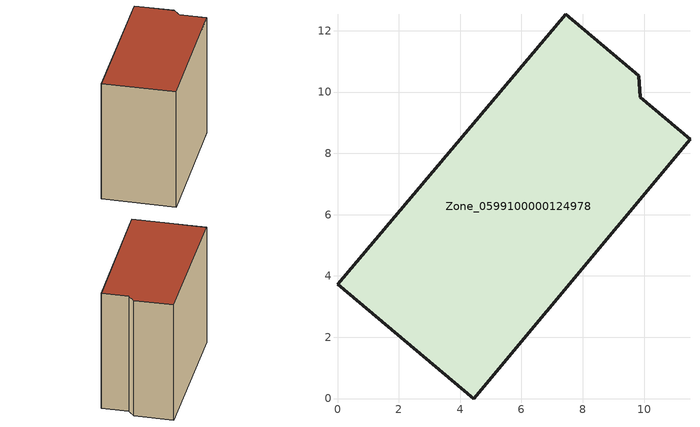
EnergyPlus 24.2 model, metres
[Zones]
Zone_0599100000124978
 floor ground (C_G): 0,3.73 7.44,12.53 9.83,10.53 9.87,9.83 11.5,8.46 4.45,0 z0
 wall outside (C_F): 7.44,12.53 0,3.73 4.45,0 11.5,8.46 9.87,9.83 9.83,10.53 7.44,12.53 z0:10.21
 roof outside (C_R): 0,3.73 4.45,0 11.5,8.46 9.87,9.83 9.83,10.53 7.44,12.53 z10.21
[BUILDING]
Pand.0599100000124978: North Axis=0; Terrain=City; Loads Convergence Tolerance Value=0.04; Temperature Convergence Tolerance Value=0.4; Solar Distribution=FullExterior; Maximum Number of Warmup Days=25; Minimum Number of Warmup Days=1
[Site:Location]
Rotterdam.The.Hague.AP_ZH_NLD Design_Conditions: Latitude=51.96; Longitude=4.45; Time Zone=1; Elevation=-4.5
[SITE:GROUNDTEMPERATURE:BUILDINGSURFACE]
18, 18, 18, 18, 18, 18, 18, 18, 18, 18, 18, 18
[MATERIAL] Thermal Absorptance=0.9; Solar Absorptance=0.7; Visible Absorptance=0.7
Name | Roughness | Thickness | Conductivity | Density | Specific Heat
G.TI.1946 | MediumSmooth | 0.15 | 1 | 540 | 1210
F.TI.1946 | Rough | 0.3 | 0.857143 | 1920 | 840
R.TI.1946 | MediumRough | 0.2 | 0.1 | 1500 | 1000
[CONSTRUCTION]
C_G: G.TI.1946
C_F: F.TI.1946
C_R: R.TI.1946
[ZONE]
Zone_0599100000124978: Type=1; Multiplier=1; Ceiling Height=Autocalculate; Volume=Autocalculate; Floor Area=autocalculate; Part of Total Floor Area=Yes
[ZONEINFILTRATION:DESIGNFLOWRATE]
Infil_Zone_0599100000124978: Zone or ZoneList or Space or SpaceList=Zone_0599100000124978; Schedule=AlwaysOn; Design Flow Rate Calculation Method=Flow/Area; Flow Rate per Floor Area=0.003; Constant Term Coefficient=1; Temperature Term Coefficient=0; Velocity Term Coefficient=0; Velocity Squared Term Coefficient=0
[HVACTEMPLATE:ZONE:IDEALLOADSAIRSYSTEM]
Zone_0599100000124978: Maximum Heating Supply Air Temperature=50; Minimum Cooling Supply Air Temperature=13; Maximum Heating Supply Air Humidity Ratio=0.0156; Minimum Cooling Supply Air Humidity Ratio=0.0077; Heating Limit=NoLimit; Cooling Limit=NoLimit; Dehumidification Control Type=ConstantSensibleHeatRatio; Cooling Sensible Heat Ratio=0.7; Dehumidification Setpoint=60; Humidification Control Type=None; Humidification Setpoint=30; Outdoor Air Method=None; Outdoor Air Flow Rate per Person=0.00944; Outdoor Air Flow Rate per Zone Floor Area=0; Outdoor Air Flow Rate per Zone=0; Demand Controlled Ventilation Type=None; Outdoor Air Economizer Type=NoEconomizer; Heat Recovery Type=None; Sensible Heat Recovery Effectiveness=0.7; Latent Heat Recovery Effectiveness=0.65
[ZONECONTROL:THERMOSTAT]
ThermostatControl_Zone_0599100000124978: Zone or ZoneList=Zone_0599100000124978; Control Type Schedule=DualSetpointControlType; Control 1=Thermostat_Zone_0599100000124978; Temperature Difference Between Cutout And Setpoint=0
[THERMOSTATSETPOINT:DUALSETPOINT]
Thermostat_Zone_0599100000124978: Heating Setpoint Temperature Schedule=HeatingSetpoint_Zone_0599100000124978; Cooling Setpoint Temperature Schedule=CoolingSetpoint_Zone_0599100000124978
[SCHEDULE:COMPACT]
HeatingSetpoint_Zone_0599100000124978: Through: 12/31, For: AllDays, Until: 24:00, 21
CoolingSetpoint_Zone_0599100000124978: Through: 12/31, For: AllDays, Until: 24:00, 24
DualSetpointControlType: Through: 12/31, For: AllDays, Until: 24:00, 4
AlwaysOn: Through: 12/31, For: AllDays, Until: 24:00, 1
